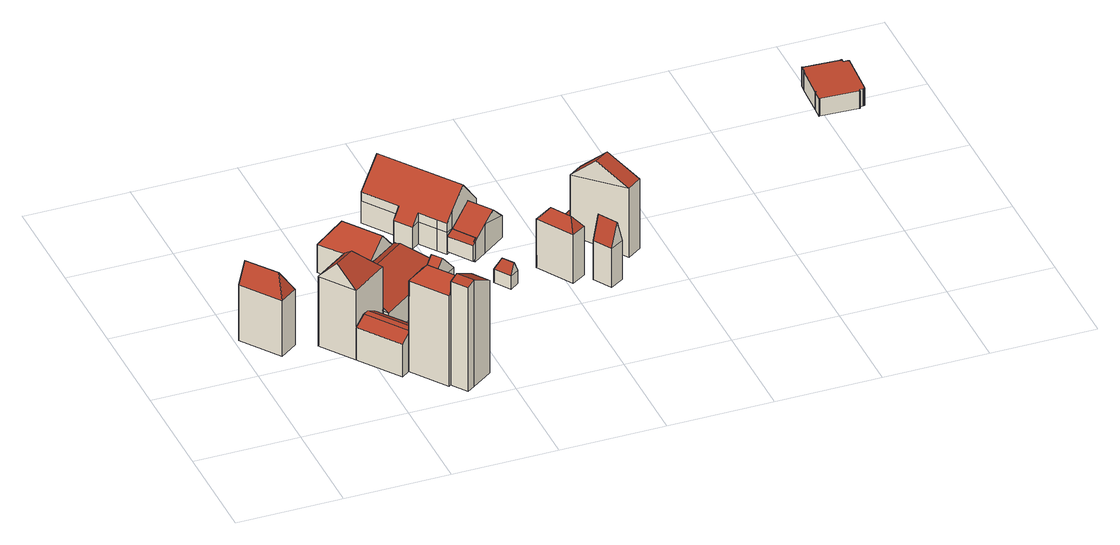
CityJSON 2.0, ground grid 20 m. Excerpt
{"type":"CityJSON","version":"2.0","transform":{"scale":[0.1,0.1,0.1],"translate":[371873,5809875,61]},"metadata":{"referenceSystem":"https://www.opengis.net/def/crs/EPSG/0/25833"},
"CityObjects":{
"building1":{"type":"Building","attributes":{"Gemeindeschluessel":"11000006","Geometrietyp2DReferenz":"3000","function":"31001_1000","roofType":"5000","measuredHeight":15.7},"geometry":[{"type":"Solid","lod":"2","boundaries":[[[[0,1,2,3]],[[4,5,6,7]],[[2,4,3]],[[1,8,9,2]],[[3,4,7,0]],[[7,1,0]],[[5,9,8,6]],[[2,9,5,4]],[[7,6,8,1]]]],"semantics":{"surfaces":[{"type":"RoofSurface"},{"type":"WallSurface"},{"type":"GroundSurface"}],"values":[[0,1,1,1,0,0,2,1,1]]}}]},
"building2":{"type":"Building","attributes":{"name":"Blockhaus Nikolskoe","Gemeindeschluessel":"11000006","Geometrietyp2DReferenz":"3000","function":"31001_2081"},"children":["building2-1","building2-2","building2-3","building2-4","building2-5","building2-6","building2-7"]},
"building2-1":{"type":"BuildingPart","attributes":{"roofType":"5000","measuredHeight":18.73},"parents":["building2"],"geometry":[{"type":"Solid","lod":"2","boundaries":[[[[10,11,12,13]],[[13,14,15,10]],[[16,17,11,15,18]],[[19,20,21,22,23,24,18,15,14,25]],[[15,11,10]],[[12,14,13]],[[11,17,26,27,28,12]],[[12,28,29,25,14]],[[27,23,22,30,31,29,28]],[[23,27,26,24]],[[26,17,16,18,24]],[[22,21,20,30]],[[29,31,19,25]],[[30,20,19,31]]]],"semantics":{"surfaces":[{"type":"RoofSurface"},{"type":"WallSurface"},{"type":"GroundSurface"},{"type":"ClosureSurface"}],"values":[[0,0,1,1,0,1,1,1,2,3,3,3,3,3]]}}]},
"building2-2":{"type":"BuildingPart","attributes":{"roofType":"5000","measuredHeight":21.8},"parents":["building2"],"geometry":[{"type":"Solid","lod":"2","boundaries":[[[[32,33,34,35]],[[36,37,38,39]],[[40,41,33,32]],[[42,43,44,45,35,34]],[[45,46,47,48]],[[49,50,41,40]],[[50,51,38,37,52,53,54,55,56,47,46,57,58,33,41]],[[39,38,51,59]],[[32,35,45,60,40]],[[61,62,36,39,59,49,40,60,63]],[[61,53,52,62]],[[59,51,50,49]],[[48,64,65,63,60,45]],[[44,46,45]],[[62,52,37,36]],[[48,47,56,64]],[[55,54,63,65]],[[56,55,65,64]],[[46,44,43,57]],[[33,58,42,34]],[[58,57,43,42]],[[53,61,63,54]]]],"semantics":{"surfaces":[{"type":"WallSurface"},{"type":"GroundSurface"},{"type":"RoofSurface"},{"type":"ClosureSurface"}],"values":[[0,0,0,0,0,0,1,0,2,2,0,0,2,0,0,0,3,3,3,3,3,3]]}}]},
"building2-3":{"type":"BuildingPart","attributes":{"roofType":"9999","measuredHeight":8.26},"parents":["building2"],"geometry":[{"type":"Solid","lod":"2","boundaries":[[[[25,66,44,43,19]],[[25,29,67,66]],[[19,43,42,20]],[[33,58,57,46,67,29,31,30,22]],[[66,67,46,44]],[[34,21,20,42]],[[34,33,22,21]],[[19,20,30,31]],[[46,57,43,44]],[[29,25,19,31]],[[57,58,42,43]],[[22,30,20,21]],[[33,34,42,58]]]],"semantics":{"surfaces":[{"type":"RoofSurface"},{"type":"WallSurface"},{"type":"GroundSurface"},{"type":"ClosureSurface"}],"values":[[0,1,0,2,1,0,1,3,3,3,3,3,3]]}}]},
"building2-4":{"type":"BuildingPart","attributes":{"roofType":"3100","measuredHeight":22.3},"parents":["building2"],"geometry":[{"type":"Solid","lod":"2","boundaries":[[[[68,69,70,71]],[[55,54,53,72,70,69,73,56]],[[74,72,53,75]],[[71,70,72,74]],[[76,73,69,68]],[[71,74,75,77,68]],[[78,56,73,76]],[[64,78,77,65]],[[64,56,78]],[[78,76,68,77]],[[53,61,75]],[[61,63,65,77,75]],[[54,55,65,63]],[[53,54,63,61]],[[56,64,65,55]]]],"semantics":{"surfaces":[{"type":"WallSurface"},{"type":"GroundSurface"},{"type":"RoofSurface"},{"type":"ClosureSurface"}],"values":[[0,1,0,0,0,2,0,0,0,2,0,0,3,3,3]]}}]},
"building2-5":{"type":"BuildingPart","attributes":{"roofType":"5000","measuredHeight":9.4},"parents":["building2"],"geometry":[{"type":"Solid","lod":"2","boundaries":[[[[79,80,81,82]],[[82,81,83]],[[84,85,86,87]],[[83,85,84,82]],[[82,84,87,88,89,79]],[[90,79,89]],[[83,81,80,91,92]],[[79,90,91,80]],[[92,86,85,83]],[[92,90,89,88]],[[86,92,88,87]],[[90,92,91]]]],"semantics":{"surfaces":[{"type":"RoofSurface"},{"type":"GroundSurface"},{"type":"WallSurface"},{"type":"ClosureSurface"}],"values":[[0,0,1,2,2,2,0,2,2,3,3,3]]}}]},
"building2-6":{"type":"BuildingPart","attributes":{"roofType":"3100","measuredHeight":9.47},"parents":["building2"],"geometry":[{"type":"Solid","lod":"2","boundaries":[[[[93,94,95,96,97]],[[94,98,99,95]],[[97,100,101,93]],[[93,101,102]],[[103,97,96]],[[102,98,94,93]],[[102,101,100,104]],[[104,99,98,102]],[[103,104,100,97]],[[99,104,103,96,95]]]],"semantics":{"surfaces":[{"type":"WallSurface"},{"type":"GroundSurface"},{"type":"RoofSurface"},{"type":"ClosureSurface"}],"values":[[0,1,2,0,0,0,2,0,0,3]]}}]},
"building2-7":{"type":"BuildingPart","attributes":{"roofType":"5000","measuredHeight":8.73},"parents":["building2"],"geometry":[{"type":"Solid","lod":"2","boundaries":[[[[105,106,107,108]],[[24,23,106,105]],[[86,95,99,107,106,23,27,109,110,87]],[[111,18,24,105]],[[112,110,109,113]],[[114,103,96]],[[115,116,17,16,117,118,91,90,89]],[[96,95,86,92]],[[88,87,110,112]],[[116,115,112,113]],[[103,114,104]],[[111,105,108]],[[113,109,27,26]],[[91,118,92]],[[17,116,113,26]],[[108,107,99,104,114]],[[115,89,88,112]],[[96,117,16,18,111,108,114]],[[118,117,96]],[[118,96,92]],[[89,90,92,88]],[[90,91,92]],[[18,16,17,26,24]],[[95,96,103,104,99]],[[23,24,26,27]],[[92,86,87,88]]]],"semantics":{"surfaces":[{"type":"WallSurface"},{"type":"GroundSurface"},{"type":"RoofSurface"},{"type":"ClosureSurface"}],"values":[[0,0,1,0,0,0,2,0,0,0,0,0,0,0,0,0,0,2,2,0,3,3,3,3,3,3]]}}]},
"building3":{"type":"Building","attributes":{"Gemeindeschluessel":"11000006","Geometrietyp2DReferenz":"3000","function":"51009_1610","roofType":"2100","measuredHeight":3.92},"geometry":[{"type":"Solid","lod":"2","boundaries":[[[[119,120,121,122,123,124]],[[125,126,127,128,129,130]],[[128,119,124,129]],[[130,123,122,125]],[[125,122,121,126]],[[127,120,119,128]],[[129,124,123,130]],[[126,121,120,127]]]],"semantics":{"surfaces":[{"type":"GroundSurface"},{"type":"RoofSurface"},{"type":"WallSurface"}],"values":[[0,1,2,2,2,2,2,2]]}}]},
"building4":{"type":"Building","attributes":{"Gemeindeschluessel":"11000006","Geometrietyp2DReferenz":"3000","function":"31001_2055","roofType":"5000","measuredHeight":4.97},"geometry":[{"type":"Solid","lod":"2","boundaries":[[[[131,132,133,134]],[[133,132,135,136]],[[137,138,139]],[[137,136,135,138]],[[131,134,140]],[[134,133,136,137]],[[138,135,132,131]],[[139,138,131,140]],[[140,134,137,139]]]],"semantics":{"surfaces":[{"type":"WallSurface"},{"type":"GroundSurface"},{"type":"RoofSurface"}],"values":[[0,1,0,0,2,0,0,2,2]]}}]},
"building5":{"type":"Building","attributes":{"Gemeindeschluessel":"11000006","Geometrietyp2DReferenz":"3000","function":"31001_2081"},"children":["building5-1","building5-2"]},
"building5-1":{"type":"BuildingPart","attributes":{"roofType":"5000","measuredHeight":11.75},"parents":["building5"],"geometry":[{"type":"Solid","lod":"2","boundaries":[[[[141,142,143,144]],[[145,146,147,148]],[[144,143,149,150]],[[151,152,142,141]],[[153,154,145,148,155]],[[155,156,157,158]],[[147,159,160,148]],[[161,154,153,162,163,164,165,166,167,168]],[[168,150,169,147,146,161]],[[164,170,152,151]],[[167,166,141,144]],[[163,171,170,164]],[[166,165,151,141]],[[168,167,144,150]],[[152,170,171,157,156,160,159,149,143,142]],[[148,160,156,155]],[[162,158,163]],[[165,164,151]],[[158,157,171,163]],[[162,153,155,158]],[[154,161,146,145]],[[150,147,169]],[[159,147,150,149]]]],"semantics":{"surfaces":[{"type":"WallSurface"},{"type":"RoofSurface"},{"type":"GroundSurface"},{"type":"ClosureSurface"}],"values":[[0,0,0,0,0,0,0,1,0,0,0,0,0,0,2,0,0,0,0,0,1,3,3]]}}]},
"building5-2":{"type":"BuildingPart","attributes":{"roofType":"5000","measuredHeight":7.63},"parents":["building5"],"geometry":[{"type":"Solid","lod":"2","boundaries":[[[[172,173,174,175]],[[147,169,176,175]],[[130,177,178,129]],[[129,178,173,172]],[[179,180,177,130]],[[175,174,159,147]],[[150,179,130,129,172,176,169]],[[175,176,172]],[[150,149,180,179]],[[180,149,159,174,173,178,177]],[[147,150,169]],[[159,149,150,147]]]],"semantics":{"surfaces":[{"type":"WallSurface"},{"type":"RoofSurface"},{"type":"GroundSurface"},{"type":"ClosureSurface"}],"values":[[0,1,0,0,0,0,1,0,0,2,3,3]]}}]},
"building6":{"type":"Building","attributes":{"Gemeindeschluessel":"11000006","Geometrietyp2DReferenz":"3000","function":"31001_1000"},"children":["building6-1","building6-2"]},
"building6-1":{"type":"BuildingPart","attributes":{"roofType":"2100","measuredHeight":3.1},"parents":["building6"],"geometry":[{"type":"Solid","lod":"2","boundaries":[[[[181,182,183,184]],[[185,181,184,186]],[[187,183,182,188]],[[186,184,183,187]],[[188,185,186,187]],[[182,181,185,188]]]],"semantics":{"surfaces":[{"type":"GroundSurface"},{"type":"WallSurface"},{"type":"RoofSurface"},{"type":"ClosureSurface"}],"values":[[0,1,1,1,2,3]]}}]},
"building6-2":{"type":"BuildingPart","attributes":{"roofType":"5000","measuredHeight":12.52},"parents":["building6"],"geometry":[{"type":"Solid","lod":"2","boundaries":[[[[189,190,191,192]],[[192,191,181,185,193]],[[189,192,194]],[[195,188,182,190,189]],[[194,192,193,196]],[[193,195,196]],[[188,195,193,185]],[[191,190,182,181]],[[196,195,189,194]],[[181,182,188,185]]]],"semantics":{"surfaces":[{"type":"WallSurface"},{"type":"RoofSurface"},{"type":"GroundSurface"},{"type":"ClosureSurface"}],"values":[[0,0,1,0,1,0,0,2,1,3]]}}]},
"building7":{"type":"Building","attributes":{"Gemeindeschluessel":"11000006","Geometrietyp2DReferenz":"3000","function":"31001_1000","roofType":"5000","measuredHeight":12.84},"geometry":[{"type":"Solid","lod":"2","boundaries":[[[[197,198,199]],[[198,200,201,202]],[[202,203,204]],[[204,203,197,199]],[[199,198,202,204]],[[202,201,205,203]],[[205,201,200,206]],[[197,206,200,198]],[[203,205,206,197]]]],"semantics":{"surfaces":[{"type":"WallSurface"},{"type":"RoofSurface"},{"type":"GroundSurface"}],"values":[[0,0,0,1,1,0,2,0,0]]}}]},
"building8":{"type":"Building","attributes":{"Gemeindeschluessel":"11000006","Geometrietyp2DReferenz":"3000","function":"51009_1610","roofType":"2100","measuredHeight":3.03},"geometry":[{"type":"Solid","lod":"2","boundaries":[[[[207,208,209,210]],[[211,212,213,214]],[[214,213,208,207]],[[207,210,211,214]],[[210,209,212,211]],[[209,208,213,212]]]],"semantics":{"surfaces":[{"type":"WallSurface"},{"type":"RoofSurface"},{"type":"GroundSurface"}],"values":[[0,0,0,1,0,2]]}}]},
"building9":{"type":"Building","attributes":{"Gemeindeschluessel":"11000006","Geometrietyp2DReferenz":"3000","function":"31001_1000","roofType":"3100","measuredHeight":17.61},"geometry":[{"type":"Solid","lod":"2","boundaries":[[[[215,216,217,218]],[[219,220,221,222]],[[219,223,216,215]],[[218,221,220,215]],[[224,217,216,223]],[[215,220,219]],[[222,224,223,219]],[[218,217,224,222]],[[222,221,218]]]],"semantics":{"surfaces":[{"type":"WallSurface"},{"type":"RoofSurface"},{"type":"GroundSurface"}],"values":[[0,1,0,1,2,0,0,0,0]]}}]},
"building10":{"type":"Building","attributes":{"Gemeindeschluessel":"11000006","Geometrietyp2DReferenz":"3000","function":"31001_3044","roofType":"2100","measuredHeight":4.06},"geometry":[{"type":"Solid","lod":"2","boundaries":[[[[225,226,227,228]],[[229,230,231,232]],[[233,234,235,236]],[[237,238,226,225]],[[239,240,241,242]],[[243,244,245,246]],[[247,248,249,250]],[[251,252,253,254]],[[255,256,257,258]],[[259,260,248,247]],[[261,262,260,259]],[[232,231,262,261]],[[263,264,265,266]],[[242,241,267,268]],[[246,245,252,251]],[[269,270,271,272]],[[273,274,244,243]],[[250,249,256,255]],[[258,257,240,239]],[[272,271,275,276]],[[268,267,270,269]],[[266,273,243,246,251,254,277,278,279,229,232,261,259,247,250,255,258,239,242,268,269,272,276,237,225,228,233,236,280,281,263]],[[281,282,264,263]],[[254,253,283,277]],[[280,284,282,281]],[[266,265,274,273]],[[277,283,285,278]],[[276,275,238,237]],[[236,235,284,280]],[[279,286,230,229]],[[228,227,234,233]],[[278,285,286,279]],[[284,235,234,227,226,238,275,271,270,267,241,240,257,256,249,248,260,262,231,230,286,285,283,253,252,245,244,274,265,264,282]]]],"semantics":{"surfaces":[{"type":"WallSurface"},{"type":"RoofSurface"},{"type":"GroundSurface"}],"values":[[0,0,0,0,0,0,0,0,0,0,0,0,0,0,0,0,0,0,0,0,0,1,0,0,0,0,0,0,0,0,0,0,2]]}}]}
},
"vertices":[
[61,257,170],[90,252,130],[37,325,130],[20,313,170],[4,301,130],[4,301,14],[56,228,14],[56,228,130],[90,252,14],[37,325,14],
[182,221,208],[191,275,167],[122,225,167],[145,194,208],[167,162,167],[236,211,167],[203,258,108],[191,275,90],[236,211,80],[187,176,103],[197,184,103],[217,198,88],[217,198,21],[236,211,21],[236,211,74],[167,162,89],[191,275,74],[191,275,21],[122,225,21],[167,162,21],[197,184,21],[187,176,21],
[273,121,212],[273,121,21],[273,121,88],[273,121,211],[311,77,211],[311,77,21],[323,85,21],[323,85,194],[277,124,211],[277,124,21],[252,106,103],[242,99,103],[239,96,101],[239,96,211],[239,96,21],[287,28,21],[287,28,211],[293,103,211],[293,103,21],[304,111,21],[326,56,21],[337,65,21],[307,42,21],[306,42,21],[291,31,21],[242,99,21],[252,106,21],[304,111,194],[272,91,239],[337,65,194],[326,56,211],[307,42,239],[291,31,217],[306,42,239],
[223,84,89],[223,84,21],
[327,12,244],[327,12,21],[367,40,21],[367,40,215],[346,71,21],[312,2,21],[346,71,215],[337,65,221],[312,2,238],[306,42,244],[291,31,238],
[266,345,81],[298,368,115],[249,436,115],[202,433,80],[262,477,74],[202,433,21],[262,477,21],[326,388,21],[266,345,21],[266,345,74],[266,345,80],[276,352,80],[322,385,80],[326,388,74],
[398,287,76],[398,287,21],[384,306,21],[384,306,74],[384,306,76],[336,243,21],[323,261,21],[355,284,116],[369,266,116],[336,243,74],[327,264,74],[323,261,73],
[237,212,74],[237,212,21],[243,201,21],[243,201,74],[191,276,21],[184,286,21],[237,212,80],[184,286,74],[191,276,74],[323,261,74],[184,286,79],[191,276,90],[322,346,108],[326,388,80],
[449,325,51],[418,369,51],[431,378,51],[459,338,51],[453,333,51],[455,330,51],[459,338,89],[431,378,90],[418,369,83],[449,325,83],[455,330,86],[453,333,86],
[475,263,80],[475,263,52],[458,251,52],[458,251,80],[495,233,52],[478,221,52],[478,221,80],[495,233,80],[486,227,102],[472,248,102],
[406,386,91],[406,386,45],[418,369,45],[418,369,91],[391,567,108],[494,424,108],[494,424,91],[391,567,91],[431,378,45],[431,378,91],[383,417,91],[383,417,45],[315,513,110],[356,542,162],[315,513,91],[315,513,45],[360,449,45],[360,449,91],[494,424,45],[391,567,45],[459,398,162],[360,449,110],[346,438,91],[369,406,91],[383,417,110],[406,386,110],[418,369,110],[431,378,127],[471,407,121],[369,406,45],[346,438,45],
[481,349,106],[481,349,45],[525,382,45],[525,382,91],[501,364,121],[453,333,45],[455,330,45],[459,338,90],[459,338,45],
[580,224,72],[532,239,72],[577,267,72],[596,234,72],[580,224,101],[596,234,103],[577,267,103],[532,239,99],
[574,171,174],[574,171,72],[601,188,72],[601,188,174],[580,224,174],[579,194,197],[532,239,174],[556,232,197],
[630,133,156],[656,149,156],[643,141,202],[656,149,74],[635,184,74],[635,184,156],[609,167,156],[622,176,202],[609,167,74],[630,133,74],
[639,344,102],[639,344,72],[612,325,72],[612,325,102],[623,309,103],[623,309,72],[650,328,72],[650,328,103],
[692,208,218],[692,208,73],[719,227,73],[719,227,218],[623,309,198],[653,264,249],[681,283,249],[650,328,198],[623,309,73],[650,328,73],
[1199,672,45],[1199,672,5],[1199,670,5],[1199,670,45],[1264,573,41],[1264,573,5],[1265,573,5],[1265,573,41],[1197,670,45],[1197,670,5],[1197,673,5],[1197,673,45],[1266,668,45],[1266,668,5],[1278,663,45],[1278,663,5],[1269,663,5],[1269,663,45],[1193,599,42],[1193,599,5],[1193,598,5],[1193,598,42],[1274,579,41],[1274,579,5],[1276,579,5],[1276,579,41],[1192,598,42],[1192,598,5],[1191,577,5],[1191,577,41],[1280,662,45],[1280,662,5],[1278,662,5],[1278,662,45],[1273,578,41],[1273,578,5],[1266,578,41],[1266,578,5],[1196,661,45],[1196,661,5],[1195,661,5],[1195,661,45],[1269,669,5],[1269,669,45],[1268,669,45],[1268,669,5],[1268,667,5],[1268,667,45],[1192,599,42],[1192,599,5],[1266,667,5],[1266,667,45],[1192,577,41],[1192,578,41],[1264,574,41],[1196,673,45],[1196,663,45],[1196,663,5],[1192,577,5],[1196,673,5],[1192,578,5],[1264,574,5]
]}
